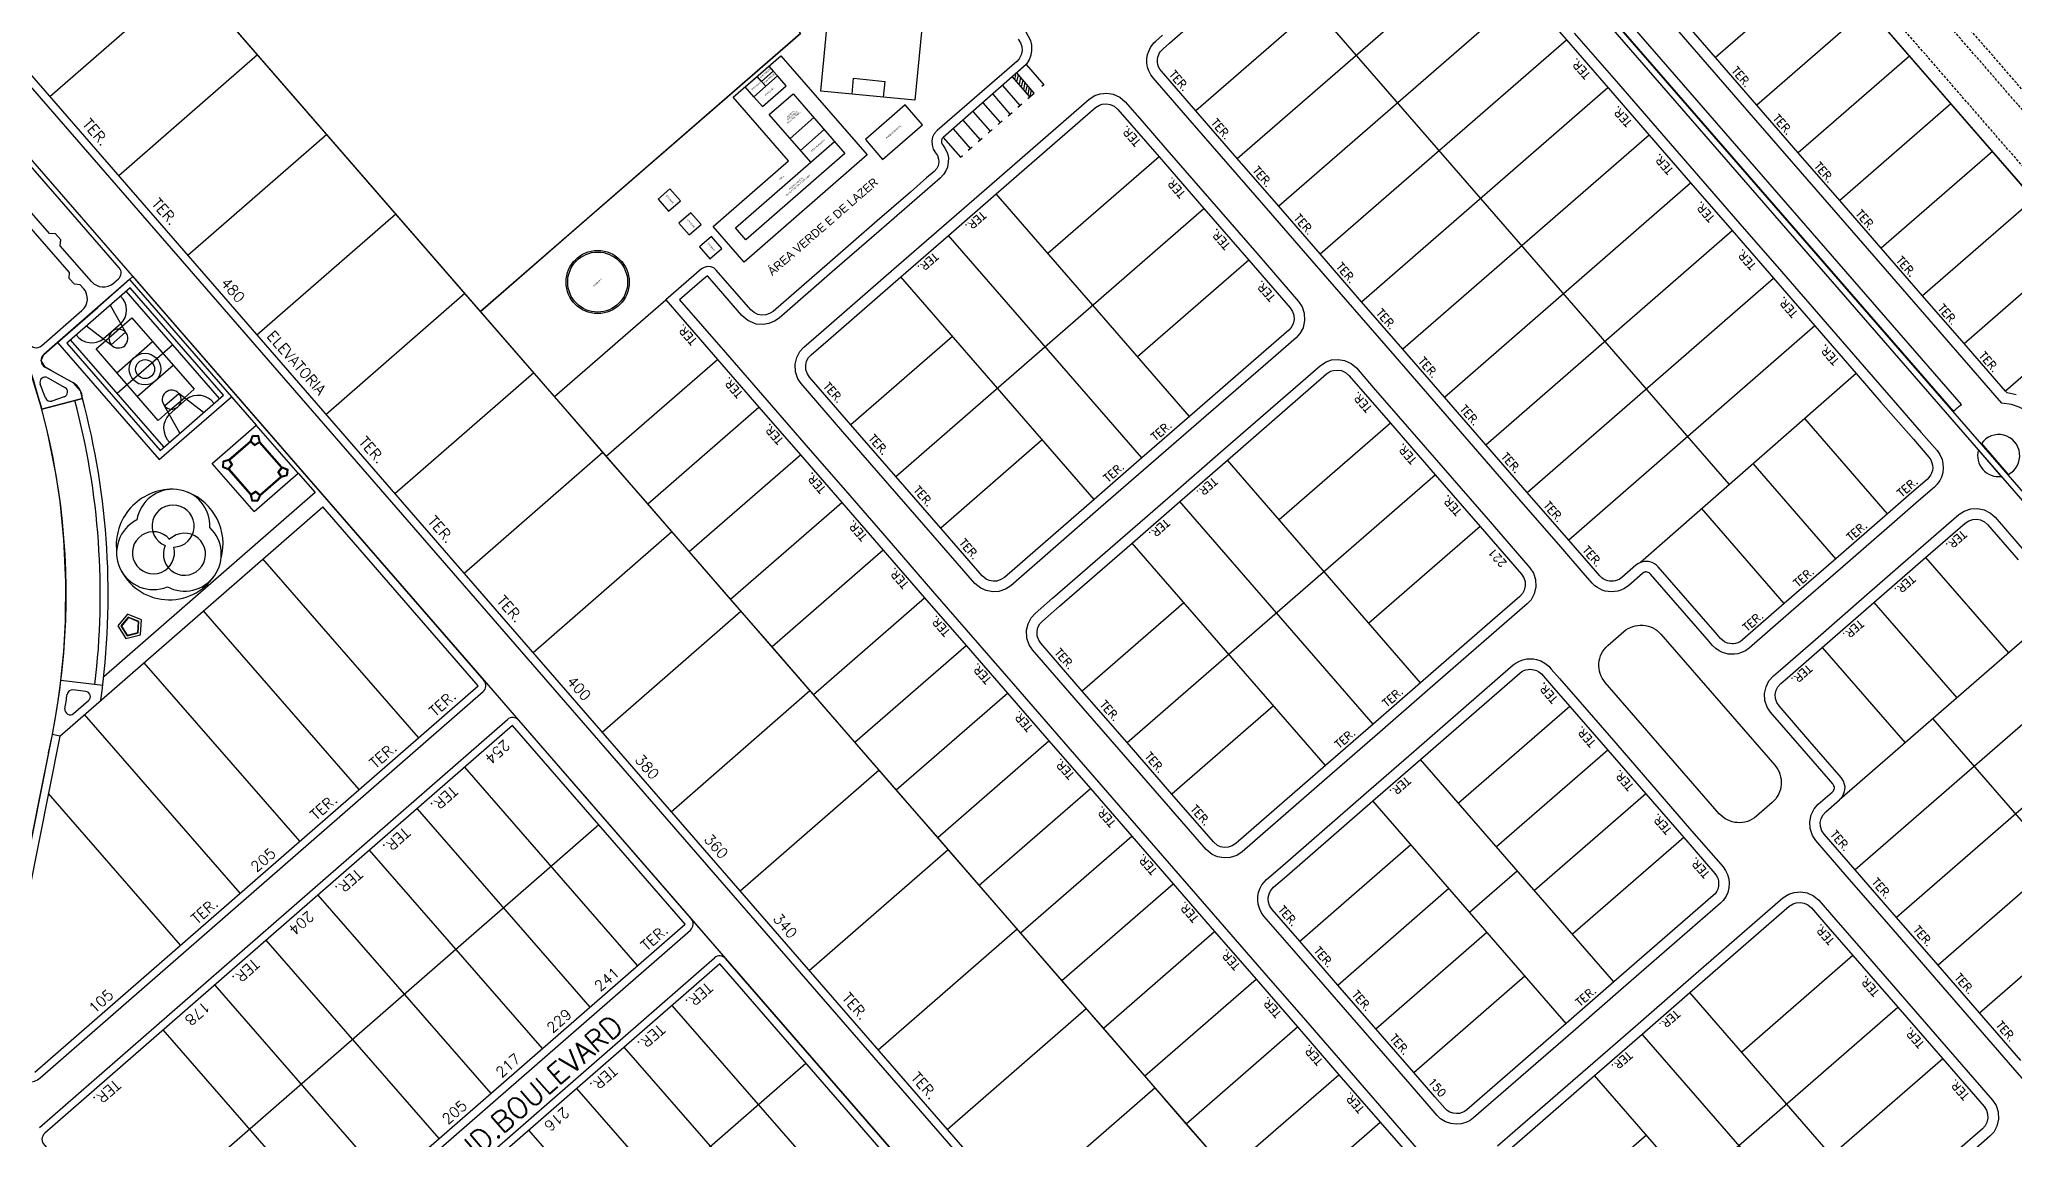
# Model space of a CAD drawing. Extents: x 714896 to 749292, y 8417558 to 8447149.
# Drawn here: x 742291.4 to 742666.8, y 8429505.1 to 8429714 of the extents above; entities that cross this region are included whole.
import ezdxf
from ezdxf.enums import TextEntityAlignment as Align

# ---------------------------------------------------------------- set-up
doc = ezdxf.new("R2010")
doc.units = 0
doc.header["$MEASUREMENT"] = 0
doc.linetypes.add('DASHED', pattern=[0.75, 0.5, -0.25])
for name, color, linetype in [('LOTE', 7, 'CONTINUOUS'), ('MEIO_FIO', 24, 'CONTINUOUS'), ('NUM-PORTA', 7, 'CONTINUOUS'), ('QUADRA', 6, 'CONTINUOUS'), ('REFERENCIA', 7, 'CONTINUOUS'), ('TEXTO', 7, 'CONTINUOUS'), ('TEXTODERUA', 3, 'CONTINUOUS')]:
    doc.layers.add(name, color=color, linetype=linetype)
doc.styles.add('ROMANS', font='ROMANS.SHX', dxfattribs={"height": 1.5})

msp = doc.modelspace()

# ---------------------------------------------------------------- linework, layer by layer
at = {"layer": 'LOTE'}
for p, q in [((742308.56, 8429668.43), (742294.84, 8429656.47)), ((742308.56, 8429668.43), (742294.84, 8429656.47)), ((742308.56, 8429668.43), (742327.94, 8429646.19)), ((742294.84, 8429656.47), (742292.27, 8429654.23)), ((742294.84, 8429656.47), (742292.27, 8429654.23)), ((742292.52, 8429651.79), (742297.88, 8429648.8)), ((742292.52, 8429651.79), (742297.88, 8429648.8)), ((742299.61, 8429645.87), (742291.88, 8429643.81)), ((742299.61, 8429645.87), (742291.88, 8429643.81)), ((742327.94, 8429646.19), (742332.65, 8429640.79)), ((742340.59, 8429631.67), (742332.65, 8429640.79)), ((742340.59, 8429631.67), (742343.82, 8429627.97)), ((742343.82, 8429627.97), (742303.66, 8429592.98)), ((742295.32, 8429581.73), (742345.26, 8429625.26)), ((742290.57, 8429517.9), (742374.78, 8429591.29)), ((742303.47, 8429591.34), (742295.53, 8429592.29)), ((742295.32, 8429581.73), (742287.39, 8429541.85)), ((742295.32, 8429581.73), (742293.89, 8429582.01))]:
    msp.add_line(p, q, dxfattribs=at)
at = {"layer": 'LOTE', "color": 253, "linetype": 'DASHED'}
for points in [[(742877.46, 8429460.02), (742520.17, 8429871.09)], [(742861.96, 8429481.67), (742522.05, 8429872.73)], [(742872.18, 8429455.44), (742514.88, 8429866.49)]]:
    msp.add_lwpolyline(points, dxfattribs=at)
at = {"layer": 'LOTE', "linetype": 'CONTINUOUS'}
for points in [[(742763.92, 8429516.42), (742764.72, 8429517.33), (742500.07, 8429821.8), (742499.06, 8429821.13), (742763.92, 8429516.42)], [(742557.99, 8429741.14), (742511.2, 8429700.47)], [(742519.07, 8429691.41), (742565.86, 8429732.09)], [(742612.56, 8429629.58), (742525.31, 8429729.96)], [(742573.73, 8429723.03), (742526.94, 8429682.36)], [(742534.81, 8429673.3), (742581.61, 8429713.97)], [(742478.96, 8429709.3), (742482.29, 8429705.46), (742481.92, 8429705.13)], [(742474.48, 8429705.3), (742477.76, 8429701.53)], [(742479.65, 8429703.17), (742476.37, 8429706.97)], [(742476.78, 8429706.47), (742476.96, 8429707.36)], [(742479.28, 8429702.83), (742480.49, 8429703.88), (742477.15, 8429707.72)], [(742477.2, 8429705.99), (742477.47, 8429707.35)], [(742477.88, 8429706.87), (742477.61, 8429705.51)], [(742478.3, 8429706.4), (742478.02, 8429705.04)], [(742478.71, 8429705.92), (742478.44, 8429704.56)], [(742479.13, 8429705.44), (742478.85, 8429704.08)], [(742479.54, 8429704.97), (742479.27, 8429703.61)], [(742542.68, 8429664.24), (742589.48, 8429704.92)], [(742470.71, 8429702.02), (742473.99, 8429698.25)], [(742472.59, 8429703.66), (742475.87, 8429699.89)], [(742477.39, 8429701.2), (742478.14, 8429701.85)], [(742479.69, 8429703.19), (742479.96, 8429704.49)], [(742466.93, 8429698.74), (742470.21, 8429694.97)], [(742468.82, 8429700.38), (742472.1, 8429696.61)], [(742473.61, 8429697.92), (742474.37, 8429698.57)], [(742475.5, 8429699.56), (742476.26, 8429700.21)], [(742463.16, 8429695.46), (742466.44, 8429691.69)], [(742465.05, 8429697.1), (742468.33, 8429693.33)], [(742467.95, 8429693), (742468.7, 8429693.66)], [(742469.84, 8429694.64), (742470.59, 8429695.3)], [(742471.72, 8429696.28), (742472.48, 8429696.93)], [(742597.35, 8429695.86), (742550.56, 8429655.19)], [(742466.44, 8429691.69), (742466.82, 8429692.02)], [(742504.21, 8429691.74), (742483.07, 8429673.37)], [(742558.43, 8429646.13), (742605.22, 8429686.8)], [(742509.97, 8429642.43), (742473.23, 8429684.7)], [(742454.18, 8429631.04), (742512.73, 8429681.93)], [(742500.91, 8429634.56), (742464.18, 8429676.82)], [(742566.3, 8429637.07), (742613.1, 8429677.74)], [(742521.26, 8429672.12), (742500.13, 8429653.75)], [(742491.86, 8429626.69), (742455.12, 8429668.95)], [(742574.17, 8429628.01), (742620.97, 8429668.69)], [(742464.96, 8429657.63), (742445.65, 8429640.85)], [(742628.84, 8429659.63), (742582.05, 8429618.96)], [(742636.71, 8429650.57), (742595.7, 8429614.69)], [(742548.16, 8429641.18), (742527.03, 8429622.81)], [(742642.65, 8429623.93), (742626.9, 8429642.05)], [(742482.02, 8429638.01), (742462.71, 8429621.23)], [(742553.92, 8429591.86), (742517.19, 8429634.13)], [(742498.14, 8429580.47), (742556.69, 8429631.36)], [(742632.83, 8429615.4), (742617.09, 8429633.52)], [(742544.87, 8429583.99), (742508.13, 8429626.26)], [(742623.02, 8429606.88), (742607.28, 8429624.99)], [(742565.22, 8429621.55), (742544.08, 8429603.18)], [(742535.81, 8429576.12), (742499.07, 8429618.38)], [(742649.86, 8429615.63), (742665.61, 8429597.52)], [(742508.91, 8429607.06), (742489.61, 8429590.28)], [(742675.42, 8429606.04), (742633.53, 8429569.64)], [(742640.05, 8429607.1), (742655.79, 8429588.99)], [(742630.24, 8429598.57), (742645.98, 8429580.46)], [(742683.29, 8429596.99), (742636.5, 8429556.31)], [(742525.97, 8429587.44), (742506.66, 8429570.66)], [(742582.26, 8429587.34), (742561.13, 8429568.97)], [(742691.16, 8429587.93), (742644.37, 8429547.26)], [(742722.12, 8429503.54), (742651.27, 8429585.05)], [(742589.48, 8429579.04), (742568.34, 8429560.67)], [(742699.03, 8429578.87), (742652.24, 8429538.2)], [(742590.65, 8429535.01), (742553.91, 8429577.28)], [(742596.69, 8429570.74), (742575.56, 8429552.37)], [(742660.11, 8429529.14), (742706.91, 8429569.82)], [(742581.59, 8429527.14), (742544.85, 8429569.4)], [(742603.91, 8429562.44), (742582.78, 8429544.07)], [(742530.94, 8429542.73), (742552.07, 8429561.1)], [(742563.22, 8429548.27), (742572.28, 8429556.14)], [(742538.15, 8429534.43), (742559.29, 8429552.8)], [(742545.37, 8429526.13), (742566.5, 8429544.5)], [(742636.07, 8429540.04), (742614.93, 8429521.67)], [(742552.59, 8429517.83), (742573.72, 8429536.2)], [(742641.83, 8429490.73), (742605.09, 8429532.99)], [(742586.04, 8429479.34), (742644.59, 8429530.23)], [(742632.77, 8429482.86), (742596.04, 8429525.12)], [(742623.72, 8429474.98), (742586.98, 8429517.25)], [(742653.12, 8429520.42), (742631.99, 8429502.05)], [(742596.82, 8429505.93), (742577.51, 8429489.15)]]:
    msp.add_lwpolyline(points, dxfattribs=at)
for points in [[(742501.58, 8429823.11, -0.041739), (742500.07, 8429821.8), (742655.16, 8429643.37, -0.041739), (742656.67, 8429644.68)], [(742660.47, 8429637.27), (742665.55, 8429631.42, 1.290994)], [(742659.91, 8429636.08, 0.538816), (742664.29, 8429631.04)], [(742589.51, 8429598.94), (742592.53, 8429601.57, -0.414214), (742599.58, 8429601.07), (742621.23, 8429576.17, -0.414214), (742620.73, 8429569.11), (742617.72, 8429566.49, -0.414214), (742610.66, 8429566.98), (742589.01, 8429591.89, -0.414214)]]:
    msp.add_lwpolyline(points, format="xyb", close=True, dxfattribs=at)
at = {"layer": 'LOTE', "color": 7, "linetype": 'CONTINUOUS'}
for points in [[(742442.77, 8429734.12), (742460.69, 8429732.4), (742457.82, 8429702.53), (742439.9, 8429704.26), (742442.77, 8429734.12)], [(742631.08, 8429729), (742609.95, 8429710.63)], [(742638.95, 8429719.94), (742617.82, 8429701.58)], [(742423.28, 8429703.09), (742432.33, 8429710.97), (742448.75, 8429692.12), (742425.37, 8429671.76), (742419.46, 8429678.55), (742433.79, 8429691.02), (742423.28, 8429703.09)], [(742646.83, 8429710.89), (742625.69, 8429692.52)], [(742445.88, 8429703.68), (742446.16, 8429706.67)], [(742446.16, 8429706.67), (742452.14, 8429706.09)], [(742451.85, 8429703.11), (742452.14, 8429706.09)], [(742423.69, 8429678.25), (742438.02, 8429690.73), (742430.14, 8429699.78), (742434.67, 8429703.72), (742444.52, 8429692.41), (742425.66, 8429675.99), (742423.69, 8429678.25)], [(742654.7, 8429701.83), (742633.57, 8429683.46)], [(742434.08, 8429695.26), (742438.61, 8429699.2)], [(742440.58, 8429696.93), (742436.05, 8429692.99)], [(742438.02, 8429690.73), (742442.54, 8429694.67)], [(742662.57, 8429692.77), (742641.44, 8429674.4)], [(742670.44, 8429683.72), (742649.31, 8429665.35)], [(742657.18, 8429656.29), (742678.32, 8429674.66)], [(742389.32, 8429646.21), (742410.45, 8429664.58)], [(742686.19, 8429665.6), (742665.05, 8429647.23)], [(742399.16, 8429634.89), (742420.29, 8429653.26)], [(742407.03, 8429625.83), (742428.17, 8429644.2)], [(742414.91, 8429616.77), (742436.04, 8429635.14)], [(742422.78, 8429607.72), (742443.91, 8429626.09)], [(742451.78, 8429617.03), (742430.65, 8429598.66)], [(742438.52, 8429589.6), (742459.66, 8429607.97)], [(742446.4, 8429580.55), (742467.53, 8429598.92)], [(742454.27, 8429571.49), (742475.4, 8429589.86)], [(742462.14, 8429562.43), (742483.27, 8429580.8)], [(742470.01, 8429553.38), (742491.15, 8429571.74)], [(742477.88, 8429544.32), (742499.02, 8429562.69)], [(742485.76, 8429535.26), (742506.89, 8429553.63)], [(742493.63, 8429526.21), (742514.76, 8429544.57)], [(742501.5, 8429517.15), (742522.63, 8429535.52)], [(742509.37, 8429508.09), (742530.51, 8429526.46)], [(742517.25, 8429499.04), (742538.38, 8429517.4)], [(742525.12, 8429489.98), (742546.25, 8429508.35)]]:
    msp.add_lwpolyline(points, dxfattribs=at)
at = {"layer": 'LOTE'}
for points in [[(742293.4, 8429703.22), (742319.78, 8429726.21)], [(742647.65, 8429295.66), (742280.28, 8429718.31)], [(742332.9, 8429711.12), (742306.52, 8429688.12)], [(742346.02, 8429696.02), (742319.64, 8429673.03)], [(742332.76, 8429657.93), (742359.15, 8429680.93)], [(742345.88, 8429642.84), (742372.27, 8429665.83)], [(742385.39, 8429650.74), (742359, 8429627.74)], [(742372.12, 8429612.65), (742398.51, 8429635.64)], [(742374.78, 8429591.29), (742345.26, 8429625.26)], [(742411.63, 8429620.55), (742385.24, 8429597.55)], [(742363.48, 8429581.44), (742333.91, 8429615.36)], [(742352.17, 8429571.58), (742322.6, 8429605.51)], [(742398.36, 8429582.46), (742424.75, 8429605.45)], [(742311.29, 8429595.65), (742340.86, 8429561.73)], [(742411.48, 8429567.36), (742437.87, 8429590.36)], [(742329.55, 8429551.87), (742299.99, 8429585.8)], [(742405.1, 8429538.12), (742372.25, 8429575.82)], [(742450.99, 8429575.26), (742424.6, 8429552.27)], [(742318.24, 8429542.02), (742293.15, 8429570.81)], [(742363.2, 8429567.93), (742396.05, 8429530.24)], [(742397.74, 8429564.88), (742307.73, 8429486.43)], [(742387.01, 8429522.36), (742354.16, 8429560.05)], [(742437.72, 8429537.17), (742464.11, 8429560.17)], [(742344.35, 8429551.51), (742377.21, 8429513.81)], [(742477.23, 8429545.07), (742450.84, 8429522.08)], [(742367.4, 8429505.27), (742334.55, 8429542.97)], [(742324.75, 8429534.43), (742357.6, 8429496.73)], [(742411.61, 8429530.53), (742444.46, 8429492.84)], [(742463.96, 8429506.98), (742490.35, 8429529.98)], [(742347.8, 8429488.19), (742314.95, 8429525.89)], [(742435.41, 8429484.96), (742402.56, 8429522.65)], [(742347.15, 8429441.19), (742437.11, 8429519.59)], [(742393.52, 8429514.77), (742426.37, 8429477.07)], [(742503.47, 8429514.89), (742477.08, 8429491.89)], [(742417.32, 8429469.19), (742384.47, 8429506.88)]]:
    msp.add_lwpolyline(points, dxfattribs=at)
at = {"layer": 'LOTE', "color": 7, "linetype": 'CONTINUOUS'}
for points in [[(742427.81, 8429707.03), (742430.07, 8429709), (742430.89, 8429708.06), (742428.63, 8429706.09)], [(742425.54, 8429705.06), (742427.81, 8429707.03), (742429.45, 8429705.15), (742427.19, 8429703.18)], [(742428.83, 8429701.29), (742433.35, 8429705.23), (742431.71, 8429707.12), (742427.19, 8429703.18)], [(742431.71, 8429707.12), (742429.45, 8429705.15), (742428.63, 8429706.09), (742430.89, 8429708.06)], [(742459.23, 8429697.84), (742455.94, 8429701.61), (742448.4, 8429695.04), (742451.68, 8429691.27)], [(742410.97, 8429681.45), (742413.23, 8429683.42), (742411.26, 8429685.68), (742409, 8429683.71)], [(742414.91, 8429676.92), (742417.17, 8429678.89), (742415.2, 8429681.15), (742412.94, 8429679.18)], [(742418.85, 8429672.4), (742421.11, 8429674.37), (742419.14, 8429676.63), (742416.88, 8429674.66)]]:
    msp.add_lwpolyline(points, close=True, dxfattribs=at)
at = {"layer": 'LOTE'}
for points in [[(742381.34, 8429583.75), (742292.43, 8429506.26, 0.447813), (742292.42, 8429503.99), (742322.18, 8429469.84, 0.431466), (742326.56, 8429469.67), (742414.15, 8429546.01)], [(742420.71, 8429538.46), (742332.98, 8429462.01, 0.414214), (742332.69, 8429457.78), (742361.6, 8429424.61, 0.414214), (742365.83, 8429424.32), (742453.51, 8429500.72)]]:
    msp.add_lwpolyline(points, format="xyb", close=True, dxfattribs=at)
at = {"layer": 'LOTE', "color": 7, "linetype": 'CONTINUOUS'}
for radius in [6, 5.7]:
    msp.add_circle((742397.52, 8429667.97), radius, dxfattribs=at)
at = {"layer": 'LOTE'}
for centre, radius, start, end in [((742293.25, 8429653.1), 1.5, 131.072, 240.8681), ((742293.25, 8429653.1), 1.5, 131.072, 240.8681), ((742296.05, 8429645.74), 3.57, 2.1865, 59.0368), ((742296.05, 8429645.74), 3.57, 2.1865, 59.0368), ((742159.95, 8429608.59), 143.05, 353.1452, 14.9474), ((742159.95, 8429608.59), 144.55, 352.0168, 14.9474)]:
    msp.add_arc(centre, radius, start, end, dxfattribs=at)
at = {"layer": 'MEIO_FIO', "linetype": 'CONTINUOUS'}
for points in [[(742798.13, 8429536.82), (742778.89, 8429520.09), (742777.22, 8429519.17), (742776.5, 8429519.02), (742775.4, 8429519.01), (742774.32, 8429519.28), (742773.45, 8429519.73), (742772.54, 8429520.53), (742762.95, 8429531.56), (742724.19, 8429576.15), (742675.44, 8429632.24), (742673.73, 8429634.2), (742673.69, 8429636.2), (742673.35, 8429637.85), (742672.68, 8429639.53), (742671.85, 8429640.88), (742670.43, 8429642.45), (742669.15, 8429643.43), (742667.64, 8429644.22), (742666.18, 8429644.7), (742664.36, 8429644.98), (742640.08, 8429672.91), (742616.36, 8429700.21), (742585.09, 8429736.18)], [(742478.88, 8429715.51), (742479.77, 8429713.87), (742479.97, 8429712.94), (742479.98, 8429711.96), (742479.83, 8429711.06), (742479.49, 8429710.16), (742478.96, 8429709.3), (742463.16, 8429695.46), (742462.94, 8429695.18), (742462.83, 8429694.83), (742462.86, 8429694.42), (742462.96, 8429694.19), (742463.18, 8429693.92), (742463.52, 8429693.42), (742463.81, 8429692.86), (742463.98, 8429692.37), (742464.18, 8429691.54), (742464.15, 8429690.76), (742463.97, 8429689.78), (742463.69, 8429689.09), (742463.24, 8429688.37), (742462.62, 8429687.71), (742450.98, 8429677.6), (742442.11, 8429669.9), (742431.98, 8429661.11), (742431.12, 8429660.51), (742430.02, 8429660.07), (742428.94, 8429659.9), (742427.66, 8429660), (742426.07, 8429660.64), (742424.93, 8429661.61), (742419.25, 8429668.15), (742418.83, 8429668.64), (742418.37, 8429669.16), (742417.4, 8429668.32), (742413.1, 8429664.59), (742421.8, 8429654.57), (742429.68, 8429645.51), (742437.55, 8429636.46), (742445.42, 8429627.4), (742453.29, 8429618.34), (742461.17, 8429609.28), (742476.91, 8429591.17), (742484.78, 8429582.11), (742524.14, 8429536.83), (742532.02, 8429527.77), (742539.89, 8429518.72), (742547.76, 8429509.66), (742555.63, 8429500.6)], [(742583.12, 8429715.28), (742591.49, 8429705.65), (742598.86, 8429697.17), (742606.73, 8429688.11), (742614.6, 8429679.06), (742622.48, 8429670), (742630.35, 8429660.94), (742638.22, 8429651.89), (742642.91, 8429646.49), (742649.06, 8429639.42), (742652.07, 8429635.96), (742652.61, 8429635.18), (742653, 8429634.26), (742653.18, 8429633.47), (742653.23, 8429632.62), (742653.13, 8429631.75), (742652.89, 8429630.93), (742652.56, 8429630.26), (742652.07, 8429629.55), (742651.56, 8429629.03), (742648.52, 8429626.39), (742643.96, 8429622.42), (742634.15, 8429613.89), (742624.33, 8429605.37), (742616.33, 8429598.41), (742615.62, 8429597.91), (742614.92, 8429597.58), (742614.19, 8429597.36), (742613.58, 8429597.27), (742613.04, 8429597.25), (742612.34, 8429597.31), (742611.7, 8429597.46), (742611.26, 8429597.61), (742610.64, 8429597.91), (742609.99, 8429598.35), (742609.41, 8429598.9), (742608.36, 8429600.12), (742597.6, 8429612.5), (742597.42, 8429612.67), (742597.33, 8429612.74), (742597.16, 8429612.82), (742596.99, 8429612.88), (742596.95, 8429612.88), (742596.76, 8429612.9), (742596.65, 8429612.89), (742596.59, 8429612.88), (742596.43, 8429612.83), (742596.34, 8429612.79), (742596.06, 8429612.59), (742593.45, 8429610.32), (742593.02, 8429609.99), (742592.55, 8429609.71), (742591.96, 8429609.44), (742591.37, 8429609.27), (742590.76, 8429609.16), (742590.17, 8429609.13), (742589.55, 8429609.17), (742588.98, 8429609.28), (742588.43, 8429609.46), (742587.94, 8429609.68), (742587.52, 8429609.92), (742587.04, 8429610.26), (742586.5, 8429610.79), (742584.8, 8429612.75), (742580.54, 8429617.65), (742572.66, 8429626.7), (742564.79, 8429635.76), (742556.92, 8429644.82), (742549.05, 8429653.87), (742533.3, 8429671.99), (742525.43, 8429681.04), (742509.69, 8429699.16), (742503.07, 8429706.77), (742502.64, 8429707.35), (742502.27, 8429708.07), (742502.04, 8429708.79), (742501.91, 8429709.55), (742501.91, 8429710.39), (742502.03, 8429711.17), (742502.31, 8429711.98), (742502.58, 8429712.51), (742502.87, 8429712.95), (742503.24, 8429713.4), (742503.62, 8429713.76), (742504.88, 8429714.85)], [(742674.35, 8429509.72), (742666.48, 8429518.77), (742658.6, 8429527.83), (742650.73, 8429536.89), (742642.86, 8429545.95), (742634.99, 8429555), (742629, 8429561.89), (742628.37, 8429562.83), (742627.93, 8429564.14), (742627.85, 8429565.44), (742628.12, 8429566.73), (742628.72, 8429567.91), (742629.48, 8429568.77), (742632.11, 8429571.05), (742632.38, 8429571.35), (742632.52, 8429571.67), (742632.55, 8429571.78), (742632.55, 8429571.98), (742632.54, 8429572.08), (742632.46, 8429572.29), (742632.23, 8429572.66), (742626.39, 8429579.38), (742620.42, 8429586.24), (742619.79, 8429587.19), (742619.35, 8429588.47), (742619.28, 8429589.8), (742619.55, 8429591.09), (742620.1, 8429592.19), (742620.96, 8429593.16), (742622.29, 8429594.32), (742628.93, 8429600.08), (742638.74, 8429608.61), (742648.55, 8429617.14), (742656.2, 8429623.79), (742657.22, 8429624.46), (742658.49, 8429624.86), (742659.73, 8429624.93), (742660.99, 8429624.68), (742662.21, 8429624.07), (742663.07, 8429623.3), (742669, 8429616.48)], [(742568.54, 8429503.87), (742571.88, 8429506.77), (742585.67, 8429518.76), (742594.72, 8429526.63), (742603.78, 8429534.5), (742622.76, 8429551), (742623.86, 8429551.7), (742624.88, 8429552.03), (742626.15, 8429552.14), (742627.35, 8429551.94), (742628.6, 8429551.38), (742629.61, 8429550.52), (742632.83, 8429546.81), (742637.58, 8429541.35), (742654.63, 8429521.73), (742662.6, 8429512.57), (742663.26, 8429511.54), (742663.66, 8429510.35), (742663.73, 8429508.97), (742663.42, 8429507.6), (742662.82, 8429506.49), (742662.1, 8429505.7), (742656.77, 8429501.06)]]:
    msp.add_lwpolyline(points, dxfattribs=at)
for points in [[(742522.77, 8429673.43), (742530.73, 8429664.27), (742531.4, 8429663.25), (742531.8, 8429662.05), (742531.87, 8429660.67), (742531.56, 8429659.3), (742530.96, 8429658.19), (742530.24, 8429657.4), (742524.91, 8429652.77), (742511.28, 8429640.92), (742502.22, 8429633.05), (742493.17, 8429625.18), (742476.03, 8429610.28), (742475.03, 8429609.62), (742473.74, 8429609.2), (742472.6, 8429609.13), (742471.35, 8429609.35), (742470.32, 8429609.8), (742469.18, 8429610.73), (742461.2, 8429619.91), (742452.67, 8429629.73), (742444.14, 8429639.54), (742436.19, 8429648.69), (742435.57, 8429649.61), (742435.12, 8429650.92), (742435.05, 8429652.39), (742435.34, 8429653.62), (742435.96, 8429654.78), (742436.68, 8429655.57), (742440.01, 8429658.47), (742453.81, 8429670.46), (742462.86, 8429678.33), (742471.92, 8429686.21), (742490.9, 8429702.7), (742492, 8429703.4), (742493.02, 8429703.74), (742494.29, 8429703.84), (742495.49, 8429703.64), (742496.74, 8429703.09), (742497.74, 8429702.23), (742500.97, 8429698.52), (742505.71, 8429693.06)], [(742566.73, 8429622.86), (742574.69, 8429613.7), (742575.36, 8429612.68), (742575.75, 8429611.48), (742575.83, 8429610.1), (742575.51, 8429608.73), (742574.91, 8429607.62), (742574.19, 8429606.83), (742568.86, 8429602.2), (742555.24, 8429590.35), (742546.18, 8429582.48), (742537.12, 8429574.61), (742519.98, 8429559.71), (742518.99, 8429559.05), (742517.69, 8429558.64), (742516.55, 8429558.56), (742515.31, 8429558.78), (742514.27, 8429559.24), (742513.14, 8429560.16), (742505.15, 8429569.35), (742496.63, 8429579.16), (742488.1, 8429588.97), (742480.15, 8429598.12), (742479.52, 8429599.04), (742479.07, 8429600.35), (742479.01, 8429601.83), (742479.3, 8429603.05), (742479.91, 8429604.21), (742480.63, 8429605), (742483.97, 8429607.91), (742497.76, 8429619.89), (742506.82, 8429627.77), (742515.87, 8429635.64), (742534.86, 8429652.14), (742535.95, 8429652.83), (742536.98, 8429653.17), (742538.24, 8429653.28), (742539.45, 8429653.08), (742540.69, 8429652.52), (742541.7, 8429651.66), (742544.92, 8429647.95), (742549.67, 8429642.49)], [(742605.42, 8429563.75), (742611.38, 8429556.88), (742611.88, 8429556.19), (742612.25, 8429555.4), (742612.47, 8429554.61), (742612.55, 8429553.8), (742612.5, 8429552.91), (742612.27, 8429552.02), (742611.97, 8429551.33), (742611.43, 8429550.51), (742610.89, 8429549.96), (742591.96, 8429533.5), (742582.9, 8429525.63), (742563.96, 8429509.17), (742563.3, 8429508.69), (742562.52, 8429508.32), (742561.62, 8429508.07), (742560.7, 8429507.99), (742559.66, 8429508.11), (742558.62, 8429508.47), (742557.72, 8429509.02), (742557.05, 8429509.65), (742555.13, 8429511.86), (742551.08, 8429516.52), (742543.86, 8429524.82), (742536.64, 8429533.12), (742529.43, 8429541.42), (742524.12, 8429547.53), (742523.67, 8429548.14), (742523.33, 8429548.81), (742523.04, 8429549.78), (742522.95, 8429550.62), (742522.98, 8429551.31), (742523.11, 8429551.99), (742523.35, 8429552.72), (742523.74, 8429553.44), (742524.16, 8429554), (742524.62, 8429554.47), (742527.2, 8429556.71), (742543.54, 8429570.91), (742552.6, 8429578.79), (742571.53, 8429595.24), (742572.08, 8429595.65), (742572.7, 8429595.98), (742573.33, 8429596.22), (742574.09, 8429596.37), (742574.69, 8429596.42), (742575.35, 8429596.38), (742575.94, 8429596.27), (742576.74, 8429596.01), (742577.5, 8429595.6), (742578.27, 8429594.97), (742578.75, 8429594.43), (742580.29, 8429592.65), (742583.77, 8429588.66), (742590.98, 8429580.35)]]:
    msp.add_lwpolyline(points, close=True, dxfattribs=at)
at = {"layer": 'QUADRA', "color": 6, "linetype": 'CONTINUOUS'}
for points in [[(743590, 8430111), (743590, 8430111), (743590, 8430111), (743254, 8429827), (742963.72, 8429581.76), (742849.47, 8429477.75), (742848.64, 8429478.71), (742802.39, 8429531.91), (742795.09, 8429540.32), (742513, 8429864.85), (742395.12, 8429762.09), (742436.04, 8429715.16), (742375.25, 8429662.4), (742375.25, 8429662.4), (742030.99, 8430058.47)], [(742674.04, 8429318.65), (742030.99, 8430058.47)], [(742289.45, 8429651.92), (742291.88, 8429643.81), (742298.16, 8429645.49), (742299.61, 8429645.87), (742299.25, 8429647.32), (742297.88, 8429648.8), (742296.02, 8429649.84), (742293.7, 8429651.13), (742292.52, 8429651.79), (742291.75, 8429653.04), (742292.27, 8429654.23), (742294.84, 8429656.47), (742302.52, 8429663.16), (742308.56, 8429668.43), (742309.21, 8429669.02), (742375.92, 8429592.28), (742382.48, 8429584.73), (742415.28, 8429546.99), (742421.84, 8429539.44), (742454.64, 8429501.71)], [(742289.65, 8429560.9), (742291.99, 8429572.68), (742293.89, 8429582.01), (742294.68, 8429586.37), (742295.3, 8429590.51), (742295.53, 8429592.29), (742296.07, 8429597.77), (742296.41, 8429603.49), (742296.48, 8429611), (742296.1, 8429619.07), (742295.35, 8429626.28), (742294.6, 8429631.31), (742293.31, 8429637.95), (742292.89, 8429639.78), (742291.88, 8429643.81), (742298.16, 8429645.49), (742299.61, 8429645.87), (742299.25, 8429647.32), (742297.88, 8429648.8), (742296.02, 8429649.84), (742293.7, 8429651.13), (742292.52, 8429651.79), (742291.75, 8429653.04), (742292.27, 8429654.23), (742294.84, 8429656.47), (742302.52, 8429663.16), (742308.56, 8429668.43), (742309.21, 8429669.02), (742375.92, 8429592.28), (742382.48, 8429584.73), (742421.84, 8429539.44), (742461.2, 8429494.16)], [(742289.65, 8429560.9), (742291.99, 8429572.68), (742293.89, 8429582.01), (742294.68, 8429586.37), (742295.3, 8429590.51), (742295.53, 8429592.29), (742296.07, 8429597.77), (742296.41, 8429603.49), (742296.48, 8429611), (742296.1, 8429619.07), (742295.35, 8429626.28), (742294.6, 8429631.31), (742293.31, 8429637.95), (742292.89, 8429639.78), (742291.88, 8429643.81), (742289.45, 8429651.92)]]:
    msp.add_lwpolyline(points, dxfattribs=at)
at = {"layer": 'QUADRA', "linetype": 'CONTINUOUS'}
for points in [[(742631.08, 8429729), (742654.7, 8429701.83), (742686.19, 8429665.6)], [(742573.73, 8429723.03), (742581.61, 8429713.97), (742589.98, 8429704.34), (742597.35, 8429695.86), (742605.22, 8429686.8), (742613.1, 8429677.74), (742620.97, 8429668.69), (742628.84, 8429659.63), (742636.71, 8429650.57), (742641.4, 8429645.18), (742647.55, 8429638.11), (742650.49, 8429634.72), (742650.85, 8429634.21), (742651.09, 8429633.64), (742651.19, 8429633.19), (742651.22, 8429632.68), (742651.16, 8429632.16), (742651.01, 8429631.65), (742650.83, 8429631.27), (742650.52, 8429630.83), (742650.19, 8429630.49), (742647.21, 8429627.9), (742642.65, 8429623.93), (742632.83, 8429615.4), (742623.02, 8429606.88), (742623.02, 8429606.88), (742615.1, 8429599.99), (742614.61, 8429599.64), (742614.21, 8429599.45), (742613.75, 8429599.32), (742613.39, 8429599.26), (742613.09, 8429599.25), (742612.65, 8429599.29), (742612.25, 8429599.38), (742612.02, 8429599.46), (742611.64, 8429599.65), (742611.25, 8429599.91), (742611.25, 8429599.91), (742610.87, 8429600.28), (742609.87, 8429601.43), (742599.06, 8429613.87), (742598.71, 8429614.2), (742598.37, 8429614.45), (742597.92, 8429614.68), (742597.47, 8429614.82), (742597.19, 8429614.87), (742596.75, 8429614.9), (742596.4, 8429614.87), (742596.12, 8429614.82), (742595.7, 8429614.69), (742595.33, 8429614.52), (742594.82, 8429614.16), (742592.18, 8429611.87), (742591.89, 8429611.65), (742591.62, 8429611.48), (742591.26, 8429611.32), (742590.91, 8429611.21), (742590.54, 8429611.15), (742590.19, 8429611.13), (742589.81, 8429611.16), (742589.48, 8429611.22), (742589.14, 8429611.33), (742588.85, 8429611.46), (742588.6, 8429611.6), (742588.33, 8429611.8), (742587.95, 8429612.16), (742586.3, 8429614.06), (742582.05, 8429618.96), (742574.17, 8429628.01), (742566.3, 8429637.07), (742558.43, 8429646.13), (742550.56, 8429655.19), (742542.68, 8429664.24), (742534.81, 8429673.3), (742526.94, 8429682.36), (742519.07, 8429691.41), (742511.2, 8429700.47), (742504.64, 8429708.02), (742504.35, 8429708.41), (742504.13, 8429708.84), (742503.99, 8429709.27), (742503.91, 8429709.72), (742503.91, 8429710.23), (742503.98, 8429710.69), (742504.16, 8429711.2), (742504.31, 8429711.5), (742504.48, 8429711.76), (742504.71, 8429712.03), (742504.97, 8429712.28), (742506.19, 8429713.34), (742513.81, 8429719.97)], [(742667.09, 8429646.53), (742665.35, 8429646.9), (742665.05, 8429647.23), (742657.18, 8429656.29), (742649.31, 8429665.35), (742641.44, 8429674.4), (742633.57, 8429683.46), (742625.69, 8429692.52), (742617.82, 8429701.58), (742609.95, 8429710.63), (742602.08, 8429719.69)], [(742517.25, 8429499.04), (742509.37, 8429508.09), (742501.5, 8429517.15), (742493.63, 8429526.21), (742485.76, 8429535.26), (742477.88, 8429544.32), (742470.01, 8429553.38), (742462.14, 8429562.43), (742454.27, 8429571.49), (742446.4, 8429580.55), (742438.52, 8429589.6), (742430.65, 8429598.66), (742422.78, 8429607.72), (742414.91, 8429616.77), (742407.03, 8429625.83), (742399.16, 8429634.89), (742389.32, 8429646.21), (742375.25, 8429662.39), (742393.52, 8429678.25), (742436.04, 8429715.16)], [(742477.46, 8429714.1), (742477.9, 8429713.42), (742478.14, 8429712.7), (742478.18, 8429711.93), (742478.02, 8429711.15), (742477.64, 8429710.4), (742477.16, 8429709.87), (742462.04, 8429696.75), (742461.49, 8429696.12), (742461.18, 8429695.48), (742461.02, 8429694.77), (742461.06, 8429693.95), (742461.3, 8429693.2), (742461.74, 8429692.52), (742462.09, 8429692), (742462.31, 8429691.33), (742462.35, 8429690.81), (742462.22, 8429690.07), (742461.95, 8429689.51), (742461.49, 8429688.99), (742460.04, 8429687.74), (742456.95, 8429685.05), (742450.65, 8429679.58), (742441.62, 8429671.74), (742430.86, 8429662.4), (742430.2, 8429661.97), (742429.45, 8429661.72), (742428.7, 8429661.67), (742427.96, 8429661.82), (742427.23, 8429662.17), (742426.63, 8429662.7), (742420.07, 8429670.25), (742419.61, 8429670.65), (742419.02, 8429670.89), (742418.39, 8429670.93), (742417.73, 8429670.76), (742417.25, 8429670.45), (742410.45, 8429664.58), (742420.29, 8429653.26), (742428.17, 8429644.2), (742436.04, 8429635.14), (742443.91, 8429626.09), (742451.78, 8429617.03), (742459.66, 8429607.97), (742467.53, 8429598.92), (742475.4, 8429589.86), (742483.27, 8429580.8), (742491.15, 8429571.74), (742499.02, 8429562.69), (742506.89, 8429553.63), (742514.76, 8429544.57), (742522.63, 8429535.52), (742530.51, 8429526.46), (742538.38, 8429517.4), (742546.25, 8429508.35), (742554.12, 8429499.29)], [(742667.99, 8429520.09), (742660.11, 8429529.14), (742652.24, 8429538.2), (742644.37, 8429547.26), (742636.5, 8429556.31), (742630.59, 8429563.11), (742630.18, 8429563.72), (742629.91, 8429564.52), (742629.86, 8429565.29), (742630.02, 8429566.06), (742630.38, 8429566.78), (742630.89, 8429567.34), (742633.53, 8429569.64), (742634.07, 8429570.25), (742634.43, 8429571.03), (742634.54, 8429571.54), (742634.56, 8429572.1), (742634.49, 8429572.54), (742634.28, 8429573.18), (742633.83, 8429573.87), (742627.89, 8429580.69), (742622.02, 8429587.45), (742621.6, 8429588.08), (742621.34, 8429588.85), (742621.29, 8429589.65), (742621.46, 8429590.43), (742621.77, 8429591.06), (742622.37, 8429591.74), (742623.61, 8429592.81), (742630.24, 8429598.57), (742640.05, 8429607.1), (742649.86, 8429615.63), (742657.41, 8429622.19), (742658.09, 8429622.64), (742658.85, 8429622.88), (742659.59, 8429622.92), (742660.33, 8429622.77), (742661.08, 8429622.4), (742661.64, 8429621.89), (742667.49, 8429615.17)], [(742569.94, 8429502.44), (742573.19, 8429505.26), (742586.98, 8429517.25), (742596.04, 8429525.12), (742605.09, 8429532.99), (742623.96, 8429549.39), (742624.72, 8429549.87), (742625.28, 8429550.06), (742626.07, 8429550.13), (742626.77, 8429550.01), (742627.52, 8429549.68), (742628.19, 8429549.1), (742631.32, 8429545.5), (742636.07, 8429540.04), (742644.59, 8429530.23), (742653.12, 8429520.42), (742653.12, 8429520.42), (742661, 8429511.36), (742661.45, 8429510.67), (742661.67, 8429509.97), (742661.72, 8429509.14), (742661.53, 8429508.31), (742661.17, 8429507.65), (742660.7, 8429507.13), (742655.46, 8429502.57)]]:
    msp.add_lwpolyline(points, dxfattribs=at)
for points in [[(742521.26, 8429672.12), (742529.13, 8429663.06), (742529.58, 8429662.37), (742529.81, 8429661.68), (742529.86, 8429660.84), (742529.67, 8429660.01), (742529.31, 8429659.35), (742528.84, 8429658.83), (742523.6, 8429654.27), (742509.97, 8429642.43), (742500.91, 8429634.56), (742491.86, 8429626.69), (742474.81, 8429611.87), (742474.16, 8429611.44), (742473.36, 8429611.18), (742472.71, 8429611.14), (742471.94, 8429611.28), (742471.37, 8429611.53), (742470.58, 8429612.17), (742462.71, 8429621.23), (742454.18, 8429631.04), (742445.65, 8429640.85), (742437.78, 8429649.91), (742437.37, 8429650.51), (742437.1, 8429651.29), (742437.06, 8429652.2), (742437.23, 8429652.91), (742437.6, 8429653.62), (742438.08, 8429654.14), (742441.33, 8429656.96), (742455.12, 8429668.95), (742464.18, 8429676.82), (742473.23, 8429684.7), (742492.1, 8429701.1), (742492.86, 8429701.58), (742493.42, 8429701.76), (742494.21, 8429701.83), (742494.91, 8429701.71), (742495.66, 8429701.38), (742496.33, 8429700.8), (742499.46, 8429697.2), (742504.21, 8429691.74), (742512.73, 8429681.93), (742521.26, 8429672.12)], [(742565.22, 8429621.55), (742573.09, 8429612.5), (742573.54, 8429611.81), (742573.77, 8429611.11), (742573.81, 8429610.28), (742573.62, 8429609.45), (742573.27, 8429608.79), (742572.79, 8429608.26), (742567.55, 8429603.71), (742553.92, 8429591.86), (742544.87, 8429583.99), (742535.81, 8429576.12), (742518.77, 8429561.31), (742518.11, 8429560.87), (742517.32, 8429560.61), (742516.66, 8429560.57), (742515.89, 8429560.71), (742515.32, 8429560.96), (742514.54, 8429561.6), (742506.66, 8429570.66), (742498.14, 8429580.47), (742489.61, 8429590.28), (742481.73, 8429599.34), (742481.33, 8429599.94), (742481.06, 8429600.73), (742481.02, 8429601.64), (742481.18, 8429602.34), (742481.56, 8429603.05), (742482.03, 8429603.57), (742485.28, 8429606.4), (742499.07, 8429618.38), (742508.13, 8429626.26), (742517.19, 8429634.13), (742536.05, 8429650.53), (742536.81, 8429651.01), (742537.38, 8429651.19), (742538.16, 8429651.26), (742538.86, 8429651.14), (742539.61, 8429650.81), (742540.29, 8429650.23), (742543.41, 8429646.64), (742548.16, 8429641.18), (742556.69, 8429631.36), (742565.22, 8429621.55)], [(742603.91, 8429562.44), (742609.81, 8429555.64), (742610.14, 8429555.18), (742610.37, 8429554.7), (742610.49, 8429554.24), (742610.55, 8429553.75), (742610.51, 8429553.22), (742610.37, 8429552.67), (742610.21, 8429552.29), (742609.86, 8429551.77), (742609.52, 8429551.41), (742590.65, 8429535.01), (742581.59, 8429527.14), (742562.72, 8429510.74), (742562.27, 8429510.42), (742561.82, 8429510.2), (742561.27, 8429510.05), (742560.73, 8429510), (742560.1, 8429510.07), (742559.47, 8429510.29), (742558.93, 8429510.62), (742558.49, 8429511.03), (742556.64, 8429513.17), (742552.59, 8429517.83), (742545.37, 8429526.13), (742538.15, 8429534.43), (742530.94, 8429542.73), (742525.69, 8429548.77), (742525.38, 8429549.19), (742525.19, 8429549.56), (742525.01, 8429550.18), (742524.95, 8429550.68), (742524.97, 8429551.08), (742525.05, 8429551.49), (742525.2, 8429551.92), (742525.43, 8429552.37), (742525.68, 8429552.69), (742525.98, 8429553), (742528.51, 8429555.2), (742544.85, 8429569.4), (742553.91, 8429577.28), (742572.78, 8429593.68), (742573.15, 8429593.96), (742573.52, 8429594.15), (742573.89, 8429594.29), (742574.37, 8429594.39), (742574.71, 8429594.41), (742575.11, 8429594.39), (742575.45, 8429594.33), (742575.94, 8429594.17), (742576.38, 8429593.93), (742576.88, 8429593.52), (742577.25, 8429593.11), (742578.79, 8429591.34), (742582.26, 8429587.34), (742589.48, 8429579.04), (742596.69, 8429570.74), (742603.91, 8429562.44)]]:
    msp.add_lwpolyline(points, close=True, dxfattribs=at)
at = {"layer": 'REFERENCIA', "color": 24}
for p, q in [((742646.52, 8429294.67), (742004.13, 8430033.73)), ((742375.92, 8429592.28), (742166.65, 8429833.03)), ((742306.59, 8429670.69), (742252.77, 8429732.45)), ((742293.35, 8429677.22), (742284.75, 8429687.1)), ((742297.17, 8429669.8), (742288.56, 8429679.67)), ((742301.32, 8429668.08), (742295.39, 8429674.88)), ((742299.81, 8429666.77), (742299.2, 8429667.46)), ((742305.55, 8429667.79), (742306.45, 8429668.57)), ((742308.67, 8429666.86), (742296.61, 8429656.35)), ((742325.65, 8429645.85), (742307.91, 8429666.21)), ((742326.41, 8429646.51), (742308.67, 8429666.86)), ((742291.83, 8429655.84), (742299.52, 8429662.54)), ((742306.9, 8429660.02), (742303.63, 8429657.16)), ((742304.9, 8429663.58), (742307.81, 8429658.42)), ((742307.15, 8429659.57), (742308.99, 8429661.17)), ((742308.99, 8429661.17), (742320.81, 8429647.6)), ((742294.84, 8429656.47), (742314.22, 8429634.23)), ((742296.61, 8429656.35), (742314.35, 8429636)), ((742315.1, 8429636.65), (742297.36, 8429657.01)), ((742300.38, 8429659.64), (742305.09, 8429656.05)), ((742302.2, 8429655.26), (742304.03, 8429656.86)), ((742304.03, 8429656.86), (742307.15, 8429659.57)), ((742305.09, 8429656.05), (742307.81, 8429658.42)), ((742306.14, 8429650.74), (742312.93, 8429656.65)), ((742314.03, 8429641.69), (742302.2, 8429655.26)), ((742316.78, 8429656.03), (742306.23, 8429646.83)), ((742293.01, 8429649.8), (742296.29, 8429647.97)), ((742316.87, 8429652.13), (742310.09, 8429646.21)), ((742296.13, 8429646.15), (742293.82, 8429645.36)), ((742314.22, 8429634.23), (742327.94, 8429646.19)), ((742315.21, 8429644.44), (742317.92, 8429646.81)), ((742315.86, 8429643.29), (742318.98, 8429646)), ((742319.39, 8429645.7), (742316.11, 8429642.84)), ((742322.64, 8429643.22), (742317.92, 8429646.81)), ((742320.81, 8429647.6), (742318.98, 8429646)), ((742315.86, 8429643.29), (742314.03, 8429641.69)), ((742318.12, 8429639.28), (742315.21, 8429644.44)), ((742324.29, 8429633.5), (742332.65, 8429640.79)), ((742331.47, 8429637.71), (742331.91, 8429638.82)), ((742331.47, 8429637.71), (742332.39, 8429636.94)), ((742331.65, 8429637.75), (742332.01, 8429638.66)), ((742331.65, 8429637.75), (742332.4, 8429637.12)), ((742333.11, 8429638.74), (742331.91, 8429638.82)), ((742332.99, 8429638.59), (742332.01, 8429638.66)), ((742333.4, 8429637.57), (742332.39, 8429636.94)), ((742333.23, 8429637.64), (742332.4, 8429637.12)), ((742333.23, 8429637.64), (742332.99, 8429638.59)), ((742333.4, 8429637.57), (742333.11, 8429638.74)), ((742326.26, 8429632.76), (742326.34, 8429633.96)), ((742327.51, 8429634.25), (742326.34, 8429633.96)), ((742326.42, 8429632.86), (742326.48, 8429633.84)), ((742327.44, 8429634.08), (742326.48, 8429633.84)), ((742327.44, 8429634.08), (742327.96, 8429633.25)), ((742327.51, 8429634.25), (742328.14, 8429633.24)), ((742332.23, 8429624.39), (742324.29, 8429633.5)), ((742327.37, 8429632.32), (742326.26, 8429632.76)), ((742327.33, 8429632.5), (742326.42, 8429632.86)), ((742327.33, 8429632.5), (742327.96, 8429633.25)), ((742327.37, 8429632.32), (742328.14, 8429633.24)), ((742332.23, 8429624.39), (742340.59, 8429631.67)), ((742337.51, 8429632.86), (742336.74, 8429631.94)), ((742337.38, 8429630.92), (742336.74, 8429631.94)), ((742337.56, 8429632.68), (742336.93, 8429631.92)), ((742337.45, 8429631.09), (742336.93, 8429631.92)), ((742337.38, 8429630.92), (742338.54, 8429631.21)), ((742337.45, 8429631.09), (742338.4, 8429631.33)), ((742337.51, 8429632.86), (742338.63, 8429632.41)), ((742337.56, 8429632.68), (742338.47, 8429632.31)), ((742338.47, 8429632.31), (742338.4, 8429631.33)), ((742338.63, 8429632.41), (742338.54, 8429631.21)), ((742331.48, 8429627.6), (742332.5, 8429628.24)), ((742331.48, 8429627.6), (742331.77, 8429626.44)), ((742331.65, 8429627.53), (742332.49, 8429628.05)), ((742331.65, 8429627.53), (742331.89, 8429626.58)), ((742331.77, 8429626.44), (742332.97, 8429626.36)), ((742331.89, 8429626.58), (742332.87, 8429626.51)), ((742333.24, 8429627.42), (742332.49, 8429628.05)), ((742333.42, 8429627.47), (742332.5, 8429628.24)), ((742333.24, 8429627.42), (742332.87, 8429626.51)), ((742333.42, 8429627.47), (742332.97, 8429626.36)), ((742291.56, 8429516.77), (742375.77, 8429590.16)), ((742300.23, 8429590.22), (742297.81, 8429590.51)), ((742291.45, 8429507.39), (742380.36, 8429584.88)), ((742297.94, 8429586), (742300.77, 8429588.47)), ((742382.48, 8429584.73), (742415.28, 8429546.99)), ((742382.48, 8429584.73), (742415.28, 8429546.99)), ((742293.16, 8429578.54), (742285.92, 8429542.14)), ((742293.16, 8429578.54), (742285.92, 8429542.14)), ((742326.27, 8429467.43), (742415.13, 8429544.88)), ((742330.87, 8429462.16), (742419.72, 8429539.59)), ((742454.64, 8429501.71), (742421.84, 8429539.44)), ((742454.64, 8429501.71), (742421.84, 8429539.44))]:
    msp.add_line(p, q, dxfattribs=at)
for points in [[(742295.39, 8429674.88), (742295.47, 8429676.01), (742294.48, 8429677.14), (742293.35, 8429677.22)], [(742299.2, 8429667.46), (742298.07, 8429667.54), (742297.09, 8429668.67), (742297.17, 8429669.8)], [(742308.67, 8429666.86), (742296.61, 8429656.35), (742314.35, 8429636), (742326.41, 8429646.51)], [(742331.47, 8429637.71), (742327.51, 8429634.25)], [(742331.58, 8429637.61), (742327.59, 8429634.12)], [(742337.42, 8429632.74), (742333.27, 8429637.49)], [(742337.51, 8429632.86), (742333.4, 8429637.57)], [(742327.37, 8429632.32), (742331.48, 8429627.6)], [(742327.47, 8429632.43), (742331.61, 8429627.68)], [(742333.3, 8429627.57), (742337.3, 8429631.05)], [(742333.42, 8429627.47), (742337.38, 8429630.92)]]:
    msp.add_lwpolyline(points, dxfattribs=at)
for points in [[(742306.34, 8429602.68), (742307.86, 8429600.24), (742310.64, 8429600.94), (742310.84, 8429603.8), (742308.18, 8429604.88)], [(742306.91, 8429602.64), (742308.08, 8429600.78), (742310.2, 8429601.31), (742310.35, 8429603.5), (742308.32, 8429604.31)], [(742307.01, 8429602.63), (742308.11, 8429600.87), (742310.13, 8429601.38), (742310.27, 8429603.45), (742308.34, 8429604.22)]]:
    msp.add_lwpolyline(points, close=True, dxfattribs=at)
for radius in [3, 1.8]:
    msp.add_circle((742311.51, 8429651.43), radius, dxfattribs=at)
for centre, radius, start, end in [((742159.95, 8429608.59), 136.55, 347.2889, 70.417), ((742303.58, 8429670.05), 3, 221.072, 311.072), ((742305.46, 8429669.7), 1.5, 311.072, 41.072), ((742297.55, 8429664.8), 3, 311.072, 41.072), ((742304.25, 8429662.64), 3.73, 315.3414, 45.3414), ((742290.85, 8429656.97), 1.5, 200.2854, 311.072), ((742301.39, 8429660.15), 3.73, 216.8026, 306.8026), ((742306.45, 8429657.24), 1.8, 41.072, 221.072), ((742306.45, 8429657.24), 1.8, 221.072, 41.072), ((742292.52, 8429648.92), 1, 60.8681, 200.9746), ((742162.69, 8429599.15), 138.05, 19.8251, 20.9746), ((742293.5, 8429646.31), 1, 199.8251, 288.7949), ((742295.8, 8429647.09), 1, 288.7949, 60.8681), ((742316.57, 8429645.63), 1.8, 41.072, 221.072), ((742316.57, 8429645.63), 1.8, 221.072, 41.072), ((742321.62, 8429642.71), 3.73, 36.8026, 126.8026), ((742318.77, 8429640.22), 3.73, 135.3414, 225.3414), ((742316.71, 8429617.93), 10.68, 89.739, 186.5346), ((742316.84, 8429621.61), 7, 357.632, 170.2911), ((742315.82, 8429618.24), 10.5, 344.9123, 68.8219), ((742313.1, 8429616.54), 7, 116.8529, 292.1618), ((742316.84, 8429621.61), 4, 271.6817, 248.1303), ((742313.1, 8429616.54), 4, 39.6628, 15.4623), ((742319, 8429616.26), 4, 155.8133, 134.7782), ((742319, 8429616.26), 7, 242.2792, 46.3117), ((742316.12, 8429617.92), 10.32, 204.5214, 326.1288), ((742159.95, 8429608.59), 138.05, 350.9655, 352.115), ((742297.69, 8429589.51), 1, 83.1452, 172.115), ((742300.11, 8429589.22), 1, 311.072, 83.1452), ((742374.78, 8429591.29), 1.5, 311.072, 40.9972), ((742297.28, 8429586.75), 1, 170.9655, 311.072), ((742381.34, 8429583.75), 1.5, 40.9972, 131.072), ((742414.15, 8429546.01), 1.5, 311.072, 40.9972), ((742420.71, 8429538.46), 1.5, 40.9972, 131.072), ((742289.58, 8429519.03), 3, 221.072, 311.072)]:
    msp.add_arc(centre, radius, start, end, dxfattribs=at)

# ---------------------------------------------------------------- texts
at = {"layer": 'NUM-PORTA', "style": 'ROMANS'}
for s, height, rotation, p in [('480', 2, 311.5942, (742325.75, 8429667.7)), ('221', 1.521, 131.521, (742570.37, 8429614.61, -37.83)), ('400', 2, 311.5942, (742391.52, 8429592.04)), ('254', 2, 221.5942, (742379.78, 8429581.16)), ('380', 2, 311.5942, (742404.47, 8429577.13)), ('360', 2, 311.5942, (742417.59, 8429562.04)), ('205', 2, 41.5942, (742332.7, 8429555.74)), ('204', 2, 221.5942, (742342.49, 8429548.66)), ('340', 2, 311.5942, (742430.71, 8429546.94)), ('241', 2, 41.5942, (742398.01, 8429533.07)), ('105', 2, 41.5942, (742301.88, 8429528.88)), ('178', 2, 221.5942, (742322.75, 8429531.46)), ('229', 2, 41.5942, (742388.93, 8429525.16)), ('217', 2, 41.5942, (742379.24, 8429516.71)), ('150', 1.521, 311.521, (742555.17, 8429515.93, -37.83)), ('205', 2, 41.5942, (742369.04, 8429507.82)), ('216', 2, 221.5942, (742391.03, 8429511.38))]:
    msp.add_text(s, height=height, rotation=rotation, dxfattribs=at).set_placement(p)
at = {"layer": 'TEXTO', "style": 'ROMANS'}
for s, height, rotation, p in [('TER.', 1.521, 131.521, (742586.3, 8429707.41, -37.83)), ('TER.', 1.521, 311.521, (742612.87, 8429708.04)), ('TER.', 1.521, 311.521, (742506.02, 8429707.32, -75.66)), ('TER.', 1.521, 131.521, (742594.19, 8429698.33, -37.83)), ('TER.', 2, 311.5942, (742299.51, 8429697.89)), ('TER.', 1.521, 131.521, (742500.82, 8429694.63, -37.83)), ('TER.', 1.521, 311.521, (742514, 8429698.14, -75.66)), ('TER.', 1.521, 311.521, (742620.74, 8429698.98)), ('TER.', 1.521, 311.521, (742521.87, 8429689.08, -75.66)), ('TER.', 1.521, 131.521, (742602.06, 8429689.27, -37.83)), ('TER.', 1.521, 311.521, (742628.61, 8429689.92)), ('TER.', 1.521, 131.521, (742509.35, 8429684.82, -37.83)), ('TER.', 2, 311.5942, (742312.63, 8429682.8)), ('TER.', 1.521, 131.521, (742609.93, 8429680.22, -37.83)), ('TER.', 1.521, 221.521, (742470.46, 8429681.54, -37.83)), ('TER.', 1.521, 311.521, (742529.75, 8429680.03, -75.66)), ('TER.', 1.521, 311.521, (742636.49, 8429680.87)), ('TER.', 1.521, 131.521, (742517.87, 8429675.01, -37.83)), ('TER.', 1.521, 221.521, (742461.4, 8429673.67, -37.83)), ('TER.', 1.521, 311.521, (742537.74, 8429670.83, -75.66)), ('TER.', 1.521, 131.521, (742617.8, 8429671.16, -37.83)), ('TER.', 1.521, 311.521, (742644.18, 8429672.02)), ('TER.', 1.521, 131.521, (742526.42, 8429665.17, -37.83)), ('TER.', 1.521, 131.521, (742625.68, 8429662.1, -37.83)), ('TER.', 1.521, 311.521, (742652.08, 8429662.92)), ('TER.', 1.521, 131.521, (742416.49, 8429656.89)), ('TER.', 1.521, 311.521, (742545.39, 8429662.03, -75.66)), ('ELEVATORIA', 2, 311.5942, (742334.52, 8429657.61)), ('TER.', 1.521, 311.521, (742553.38, 8429652.84, -75.66)), ('TER.', 1.521, 131.521, (742633.55, 8429653.05, -37.83)), ('TER.', 1.521, 311.521, (742659.93, 8429653.89)), ('TER.', 1.521, 131.521, (742425.23, 8429646.83)), ('TER.', 1.521, 311.521, (742440.31, 8429648.07, -37.83)), ('TER.', 1.521, 131.521, (742544.77, 8429644.06, -37.83)), ('TER.', 1.521, 311.521, (742561.25, 8429643.78, -75.66)), ('TER.', 2, 311.5942, (742351.99, 8429637.51)), ('TER.', 1.521, 131.521, (742432.93, 8429637.98)), ('TER.', 1.521, 311.521, (742448.9, 8429638.19, -37.83)), ('TER.', 1.521, 41.521, (742503.55, 8429637.7, -37.83)), ('TER.', 1.521, 131.521, (742553.3, 8429634.25, -37.83)), ('TER.', 1.521, 311.521, (742569.13, 8429634.72, -75.66)), ('TER.', 1.521, 131.521, (742440.98, 8429628.72)), ('TER.', 1.521, 41.521, (742494.5, 8429629.82, -37.83)), ('TER.', 1.521, 221.521, (742514.41, 8429630.97, -37.83)), ('TER.', 1.521, 41.521, (742645.33, 8429627.02, -37.83)), ('TER.', 1.521, 311.521, (742457.43, 8429628.38, -37.83)), ('TER.', 1.521, 131.521, (742561.83, 8429624.44, -37.83)), ('TER.', 1.521, 311.521, (742577.19, 8429625.45, -75.66)), ('TER.', 2, 311.5942, (742365.11, 8429622.42)), ('TER.', 1.521, 131.521, (742448.85, 8429619.66)), ('TER.', 1.521, 221.521, (742505.35, 8429623.1, -37.83)), ('TER.', 1.521, 311.521, (742466.14, 8429618.35, -37.83)), ('TER.', 1.521, 41.521, (742635.71, 8429618.66, -37.83)), ('TER.', 1.521, 221.521, (742656.8, 8429620.93)), ('TER.', 1.521, 311.521, (742584.57, 8429616.96, -75.66)), ('TER.', 1.521, 131.521, (742456.72, 8429610.61)), ('TER.', 1.521, 41.521, (742625.62, 8429609.9, -37.83)), ('TER.', 1.521, 221.521, (742647.05, 8429612.46)), ('TER.', 2, 311.5942, (742378.23, 8429607.32)), ('TER.', 1.521, 131.521, (742464.59, 8429601.55)), ('TER.', 1.521, 41.521, (742615.97, 8429601.51, -37.83)), ('TER.', 1.521, 221.521, (742637.24, 8429603.93)), ('TER.', 1.521, 311.521, (742484.26, 8429597.5, -37.83)), ('TER.', 1.521, 131.521, (742472.46, 8429592.49)), ('TER.', 1.521, 221.521, (742627.42, 8429595.4)), ('TER.', 2, 41.5942, (742366.62, 8429585.3)), ('TER.', 1.521, 311.521, (742492.85, 8429587.63, -37.83)), ('TER.', 1.521, 41.521, (742547.51, 8429587.13, -37.83)), ('TER.', 1.521, 131.521, (742580.09, 8429588.83, -37.83)), ('TER.', 1.521, 131.521, (742480.34, 8429583.43)), ('TER.', 1.521, 41.521, (742538.45, 8429579.26, -37.83)), ('TER.', 1.521, 131.521, (742587.31, 8429580.53, -37.83)), ('TER.', 2, 41.5942, (742355.31, 8429575.45)), ('TER.', 1.521, 131.521, (742488.21, 8429574.38)), ('TER.', 1.521, 311.521, (742501.38, 8429577.81, -37.83)), ('TER.', 1.521, 221.521, (742551.13, 8429574.12, -37.83)), ('TER.', 1.521, 131.521, (742594.53, 8429572.23, -37.83)), ('TER.', 2, 41.5942, (742344.01, 8429565.59)), ('TER.', 2, 221.5942, (742369.77, 8429572.43)), ('TER.', 1.521, 131.521, (742496.08, 8429565.32)), ('TER.', 1.521, 311.521, (742510.1, 8429567.79, -37.83)), ('TER.', 1.521, 131.521, (742601.74, 8429563.93, -37.83)), ('TER.', 2, 221.5942, (742360.72, 8429564.55)), ('TER.', 1.521, 311.521, (742631.67, 8429562.94, -37.83)), ('TER.', 1.521, 131.521, (742503.95, 8429556.26)), ('TER.', 1.521, 131.521, (742608.96, 8429555.62, -37.83)), ('TER.', 2, 221.5942, (742351.67, 8429556.66)), ('TER.', 1.521, 311.521, (742639.54, 8429553.89, -37.83)), ('TER.', 2, 41.5942, (742321.39, 8429545.88)), ('TER.', 1.521, 131.521, (742511.83, 8429547.21)), ('TER.', 1.521, 311.521, (742526.73, 8429548.65, -37.83)), ('TER.', 2, 41.5942, (742406.87, 8429540.79)), ('TER.', 1.521, 131.521, (742632.68, 8429542.93, -37.83)), ('TER.', 1.521, 311.521, (742647.41, 8429544.83, -37.83)), ('TER.', 1.521, 131.521, (742519.7, 8429538.15)), ('TER.', 1.521, 311.521, (742533.52, 8429540.84, -37.83)), ('TER.', 2, 221.5942, (742332.07, 8429539.58)), ('TER.', 1.521, 131.521, (742641.21, 8429533.12, -37.83)), ('TER.', 1.521, 311.521, (742655.29, 8429535.77, -37.83)), ('TER.', 2, 221.5942, (742418.22, 8429535.08)), ('TER.', 2, 311.5942, (742443.83, 8429531.85)), ('TER.', 1.521, 311.521, (742540.74, 8429532.54, -37.83)), ('TER.', 1.521, 41.521, (742584.23, 8429530.28, -37.83)), ('TER.', 1.521, 131.521, (742527.57, 8429529.09)), ('TER.', 1.521, 221.521, (742602.32, 8429529.84, -37.83)), ('TER.', 2, 221.5942, (742409.13, 8429527.15)), ('TER.', 1.521, 311.521, (742547.95, 8429524.23, -37.83)), ('TER.', 1.521, 131.521, (742649.74, 8429523.3, -37.83)), ('TER.', 1.521, 311.521, (742663.16, 8429526.72, -37.83)), ('TER.', 1.521, 131.521, (742535.44, 8429520.04)), ('TER.', 1.521, 221.521, (742593.26, 8429521.96, -37.83)), ('TER.', 2, 221.5942, (742400.08, 8429519.26)), ('TER.', 2, 311.5942, (742456.95, 8429516.75)), ('TER.', 2, 221.5942, (742305.69, 8429516.59)), ('TER.', 1.521, 131.521, (742543.31, 8429510.98)), ('TER.', 1.521, 131.521, (742658.28, 8429513.47, -37.83))]:
    msp.add_text(s, height=height, rotation=rotation, dxfattribs=at).set_placement(p)
at = {"layer": 'TEXTO', "color": 7}
for s, rotation, p in [('DEPÓSITO', 40.9974, (742426.9, 8429704.36)), ('SANITÁRIOS', 40.9974, (742428.49, 8429706.68)), ('SANITÁRIOS', 40.9974, (742429.31, 8429705.74)), ('MARQUISE', 40.9974, (742429.43, 8429703.32)), ('INFANTIL', 40.9974, (742433.63, 8429699.18)), ('BRINQUEDO', 40.9974, (742433.67, 8429698.64)), ('PISO MOLHADO', 40.9974, (742433.68, 8429698.04)), ('PARQUE INFANTIL', 40.9974, (742452.45, 8429695.16)), ('DECK MOLHADO', 40.9974, (742438.2, 8429692.69)), ('DECK', 40.9974, (742432.17, 8429687.32)), ('02 RAIAS DE 25m X 1,5m Cada', 40.9974, (742433.4, 8429684.24)), ('PISCINA ADULTO', 40.9974, (742434.04, 8429685.47)), ('BANGALÔ', 130.9974, (742411.97, 8429683.06)), ('BANGALÔ', 130.9974, (742416, 8429678.44)), ('BANGALÔ', 130.9974, (742419.87, 8429673.99)), ('PARK PET', 40.9974, (742396.82, 8429667.08))]:
    msp.add_text(s, height=0.3, rotation=rotation, dxfattribs=at).set_placement(p)
msp.add_text('ÁREA VERDE E DE LAZER', height=1.6, rotation=40.9975, dxfattribs=at).set_placement((742440.84, 8429677.91), align=Align.CENTER)
at = {"layer": 'TEXTODERUA', "style": 'ROMANS'}
msp.add_text('RU. FLORENCA - COND.BOULEVARD', height=4, rotation=40.7754, dxfattribs=at).set_placement((742329.98, 8429463.35))

doc.saveas('drawing.dxf')
